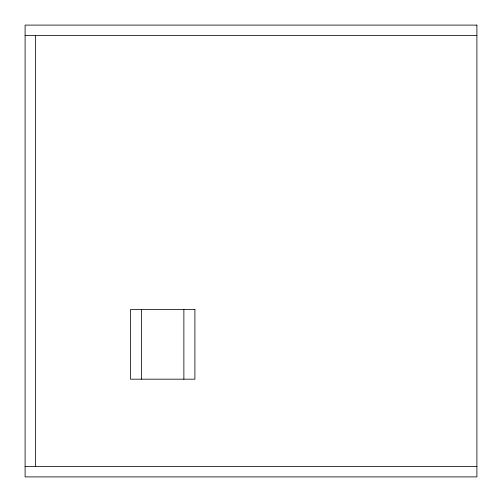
<?xml version="1.0" encoding="UTF-8"?>
<svg xmlns="http://www.w3.org/2000/svg" width="502" height="502" viewBox="0 0 502 502"><rect width="100%" height="100%" fill="white"/><g stroke="black" fill="none" stroke-linecap="round" stroke-linejoin="round"><path stroke-width="0.75" d="M25.1 35.604L476.9 35.604M25.1 466.396L476.9 466.396M183.876 309.521L183.876 379.179M141.533 309.521L141.533 379.179M35.604 35.604L35.604 466.396M476.9 25.1L25.1 25.1L25.1 476.9L476.9 476.9L476.9 25.1M194.908 309.521L130.501 309.521L130.501 379.179L194.908 379.179L194.908 309.521"/></g></svg>
